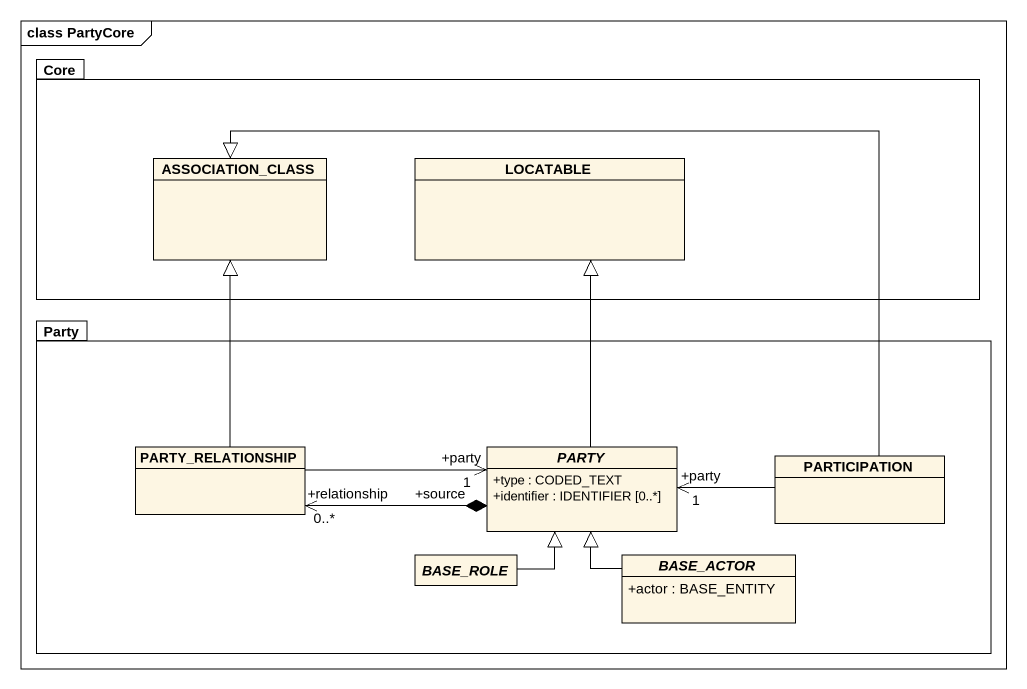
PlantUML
@startuml
mainframe class PartyCore
hide circle
hide empty members
skinparam classAttributeIconSize 0
package Core {
  class ASSOCIATION_CLASS
  class LOCATABLE
}
package Party {
  class PARTY_RELATIONSHIP
  abstract class PARTY {
    +type : CODED_TEXT
    +identifier : IDENTIFIER [0..*]
  }
  class PARTICIPATION
  abstract class BASE_ROLE
  abstract class BASE_ACTOR {
    +actor : BASE_ENTITY
  }
}
PARTY_RELATIONSHIP -up-|> ASSOCIATION_CLASS
PARTY_RELATIONSHIP -right-> "+party\n1" PARTY
PARTY -up-|> LOCATABLE
PARTY "+source" *-left-> "+relationship\n0..*" PARTY_RELATIONSHIP
PARTICIPATION -left-|> ASSOCIATION_CLASS
PARTICIPATION -left-> "+party\n1" PARTY
BASE_ROLE -up-|> PARTY
BASE_ACTOR -up-|> PARTY
@enduml
